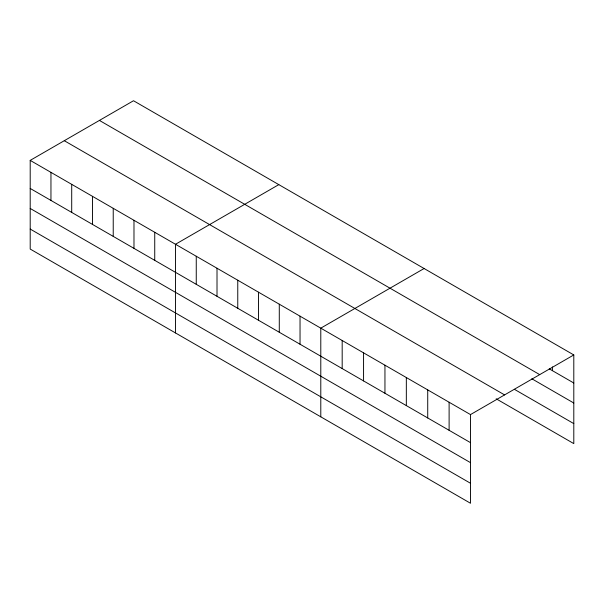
<?xml version="1.0" encoding="UTF-8"?>
<svg xmlns="http://www.w3.org/2000/svg" width="604" height="604" viewBox="0 0 604 604"><rect width="100%" height="100%" fill="white"/><g stroke="black" fill="none" stroke-linecap="round" stroke-linejoin="round"><path stroke-width="0.91" d="M30.2 160.385L470.493 414.586L470.493 503.26L30.2 249.059L30.2 160.385L133.507 100.74L573.8 354.941L573.8 443.615L496.178 398.799M278.806 184.628L175.5 244.273L175.5 332.947M424.099 268.516L320.792 328.153L320.792 416.828M470.493 414.586L573.8 354.941M549.247 368.833L573.8 383.004M99.418 120.422L539.712 374.623M531.822 378.768L573.8 403.011M514.397 389.316L573.8 423.615M64.288 140.702L504.582 394.903M30.2 188.448L470.493 442.649M30.2 208.448L470.493 462.649M30.2 229.059L470.493 483.26M552.411 366.915L552.411 370.66M449.112 402.241L449.112 430.305M427.723 389.89L427.723 417.953M406.333 377.545L406.333 405.609M384.952 365.201L384.952 393.264M363.563 352.849L363.563 380.913M342.181 340.505L342.181 368.568M300.037 316.171L300.037 344.235M279.282 304.19L279.282 332.253M258.527 292.208L258.527 320.271M237.765 280.218L237.765 308.289M217.01 268.236L217.01 296.3M196.255 256.255L196.255 284.318M154.737 232.283L154.737 260.354M133.982 220.301L133.982 248.365M113.227 208.32L113.227 236.383M92.472 196.338L92.472 224.401M71.71 184.348L71.71 212.419M50.955 172.367L50.955 200.43"/></g></svg>
